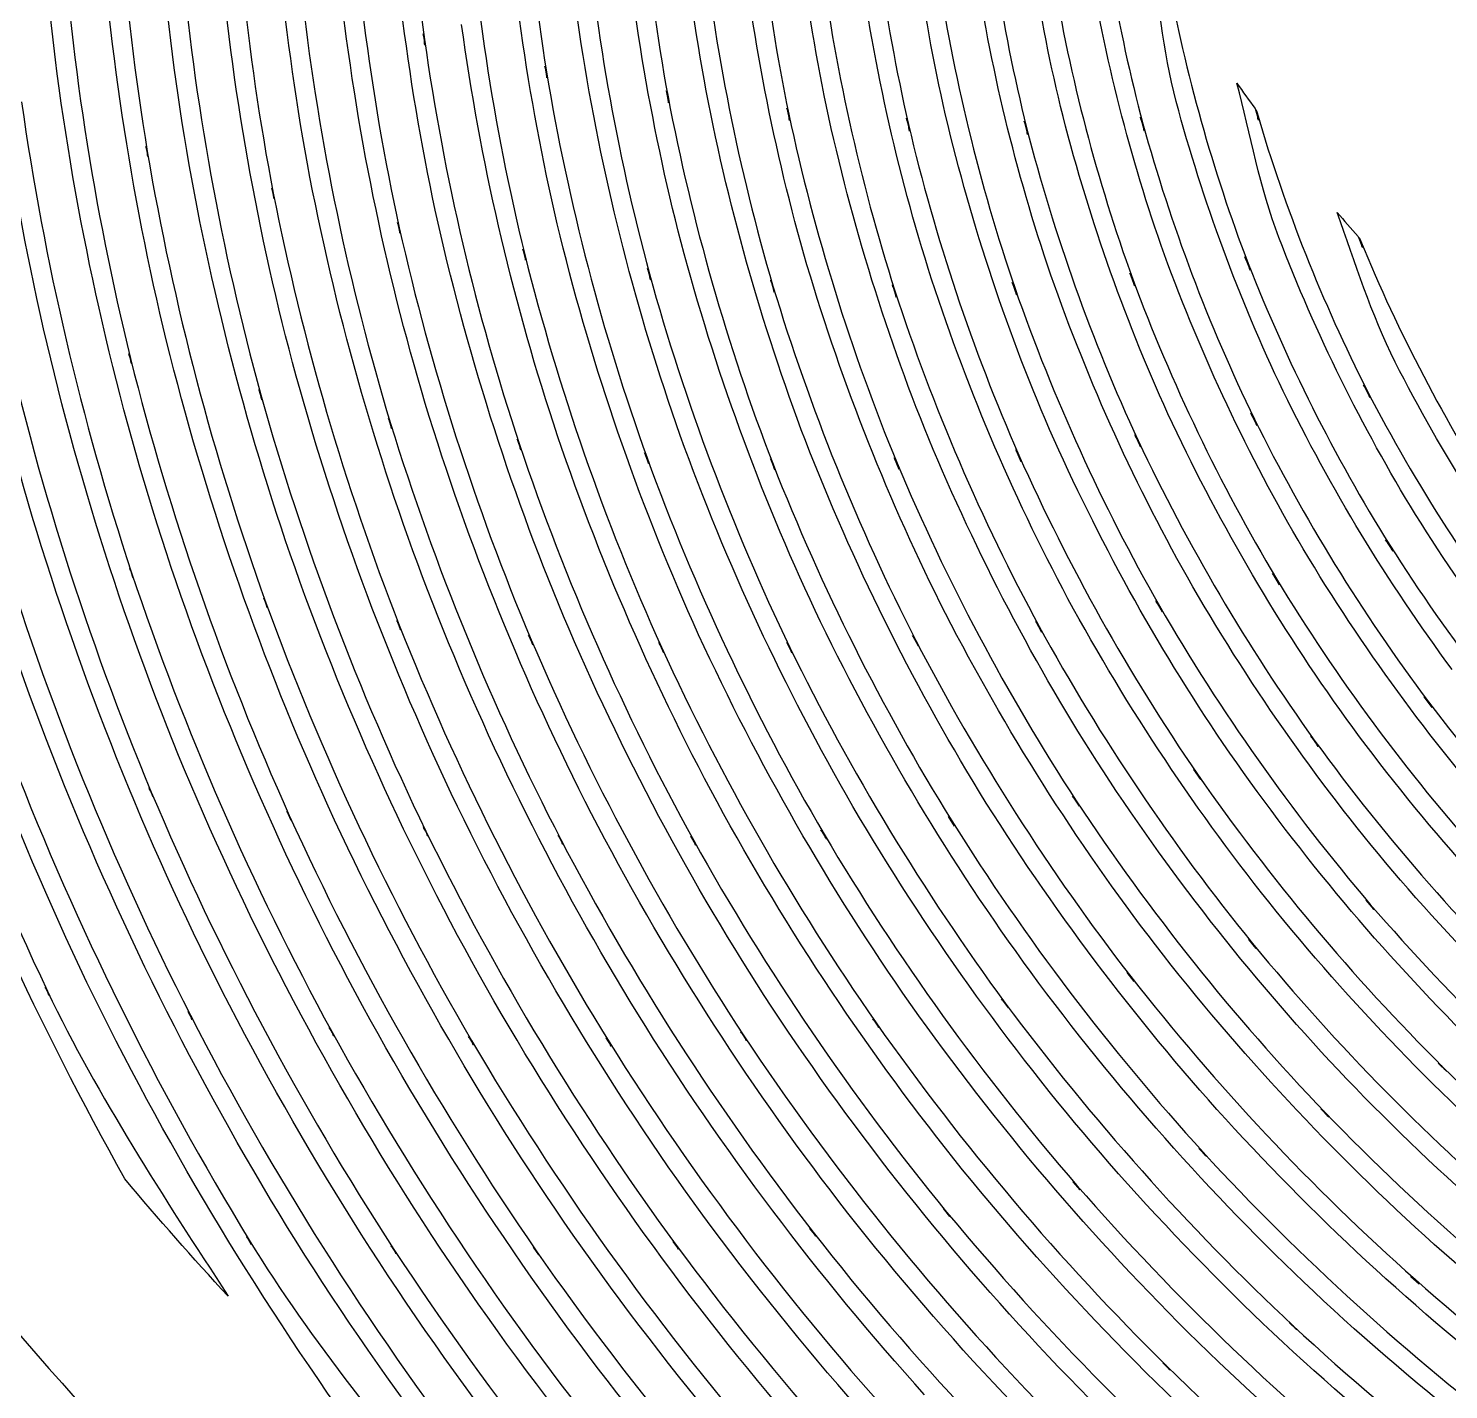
# Model space of a CAD drawing. Extents: x 1 to 151, y 102 to 252.
# Drawn here: x 19.51 to 51.78, y 127.27 to 158.19 of the extents above; entities that cross this region are included whole.
import ezdxf

# ---------------------------------------------------------------- set-up
doc = ezdxf.new("R2010")
doc.units = 0
doc.layers.add('Ebene_1', color=7, linetype='CONTINUOUS')

msp = doc.modelspace()

# ---------------------------------------------------------------- linework, layer by layer
at = {"layer": 'Ebene_1', "color": 7}
for p, q in [((28.477224, 158.069738), (28.513286, 157.812263)), ((28.507469, 157.941001), (28.507469, 157.941001)), ((31.244314, 157.338801), (31.287745, 157.073957)), ((31.278436, 157.207736), (31.278436, 157.207736)), ((34.002098, 156.776929), (34.053282, 156.503168)), ((34.040486, 156.642763), (34.040486, 156.642763)), ((36.742043, 156.382186), (36.801373, 156.099506)), ((36.785087, 156.243754), (36.785087, 156.243754)), ((44.773432, 156.179771), (44.857964, 155.868397)), ((47.377659, 156.373656), (47.453661, 156.109199)), ((39.455623, 156.152629), (39.523482, 155.860641)), ((39.503707, 156.009155), (39.503707, 156.009155)), ((42.135465, 156.08632), (42.211467, 155.784639)), ((42.187815, 155.939359), (42.187815, 155.939359)), ((44.830819, 156.02738), (44.830819, 156.02738)), ((22.179534, 155.514755), (22.218311, 155.282872)), ((22.209392, 155.400365), (22.209392, 155.400365)), ((25.038913, 154.564732), (25.085057, 154.327033)), ((25.073036, 154.448402), (25.073036, 154.448402)), ((27.896352, 153.787262), (27.950639, 153.542197)), ((27.934741, 153.666669), (27.934741, 153.666669)), ((49.719761, 153.463868), (49.820965, 153.214147)), ((30.743708, 153.180412), (30.805751, 152.928751)), ((30.785976, 153.058653), (30.785976, 153.058653)), ((47.147326, 153.004753), (47.264432, 152.703847)), ((33.571678, 152.743012), (33.64264, 152.483597)), ((44.53418, 152.635988), (44.641204, 152.344002)), ((47.221391, 152.857015), (47.221391, 152.857015)), ((33.619374, 152.616213), (33.619374, 152.616213)), ((36.372892, 152.472352), (36.452771, 152.205571)), ((36.425629, 152.341289), (36.425629, 152.341289)), ((39.139208, 152.366104), (39.227617, 152.091567)), ((41.862091, 152.421555), (41.959809, 152.138875)), ((44.601263, 152.495617), (44.601263, 152.495617)), ((39.196209, 152.233489), (39.196209, 152.233489)), ((41.924521, 152.284286), (41.924521, 152.284286)), ((21.792933, 150.799535), (21.847608, 150.579285)), ((21.830158, 150.692122), (21.830158, 150.692122)), ((49.84113, 150.094965), (49.988481, 149.808019)), ((24.747313, 149.980962), (24.809744, 149.755285)), ((24.788804, 149.871612), (24.788804, 149.871612)), ((49.928765, 149.958086), (49.928765, 149.958086)), ((47.279942, 149.455153), (47.4176, 149.175963)), ((27.690061, 149.335721), (27.761022, 149.103838)), ((27.736205, 149.222883), (27.736205, 149.222883)), ((47.363313, 149.319824), (47.363313, 149.319824)), ((30.61342, 148.860709), (30.692911, 148.62301)), ((44.64508, 148.962693), (44.772266, 148.691256)), ((44.722246, 148.831627), (44.722246, 148.831627)), ((30.664219, 148.745156), (30.664219, 148.745156)), ((33.508085, 148.555538), (33.596883, 148.311248)), ((33.564311, 148.435721), (33.564311, 148.435721)), ((39.181086, 148.439598), (39.288109, 148.18212)), ((41.943136, 148.62301), (42.059853, 148.358942)), ((42.013709, 148.496987), (42.013709, 148.496987)), ((36.367076, 148.415169), (36.464406, 148.165061)), ((36.427179, 148.29496), (36.427179, 148.29496)), ((39.246229, 148.316675), (39.246229, 148.316675)), ((50.34406, 146.578713), (50.509637, 146.315422)), ((50.439451, 146.454628), (50.439451, 146.454628)), ((21.809994, 145.930372), (21.879405, 145.721365)), ((21.8542, 145.828775), (21.8542, 145.828775)), ((47.774731, 145.813266), (47.929836, 145.556954)), ((47.866243, 145.68957), (47.866243, 145.68957)), ((24.8555, 145.251393), (24.933053, 145.038123)), ((24.904358, 145.147473), (24.904358, 145.147473)), ((45.122808, 145.19323), (45.266669, 144.942735)), ((45.206563, 145.074574), (45.206563, 145.074574)), ((27.87929, 144.746524), (27.965374, 144.5286)), ((27.932802, 144.640277), (27.932802, 144.640277)), ((42.395269, 144.722095), (42.528271, 144.477416)), ((42.472434, 144.607705), (42.472434, 144.607705)), ((30.874, 144.412271), (30.968225, 144.189307)), ((30.930613, 144.307187), (30.930613, 144.307187)), ((33.830318, 144.245533), (33.934239, 144.017914)), ((36.741657, 144.243981), (36.854883, 144.010548)), ((39.599097, 144.404128), (39.722017, 144.165265)), ((39.67122, 144.291677), (39.67122, 144.291677)), ((33.893525, 144.13502), (33.893525, 144.13502)), ((36.808739, 144.133081), (36.808739, 144.133081)), ((51.216531, 143.008951), (51.39723, 142.769699)), ((51.318515, 142.897662), (51.318515, 142.897662)), ((48.644099, 142.114376), (48.812779, 141.880943)), ((48.739103, 142.005802), (48.739103, 142.005802)), ((45.980543, 141.360561), (46.138363, 141.131781)), ((46.070117, 141.253538), (46.070117, 141.253538)), ((22.251271, 140.940223), (22.333865, 140.743241)), ((22.301292, 140.845609), (22.301292, 140.845609)), ((43.232842, 140.752547), (43.380193, 140.528031)), ((25.381697, 140.410925), (25.472434, 140.21045)), ((43.316987, 140.647074), (43.316987, 140.647074)), ((25.435984, 140.315147), (25.435984, 140.315147)), ((28.481489, 140.054183), (28.580369, 139.850218)), ((40.407586, 140.294209), (40.544467, 140.074732)), ((40.486691, 140.189899), (40.486691, 140.189899)), ((28.539654, 139.958403), (28.539654, 139.958403)), ((31.541343, 139.868054), (31.649527, 139.659824)), ((31.604546, 139.769563), (31.604546, 139.769563)), ((34.554275, 139.848279), (34.671768, 139.636948)), ((34.623684, 139.746685), (34.623684, 139.746685)), ((37.512533, 139.991751), (37.639719, 139.775767)), ((37.586209, 139.889383), (37.586209, 139.889383)), ((49.897357, 138.392997), (50.078443, 138.181666)), ((49.997401, 138.296056), (49.997401, 138.296056)), ((47.227981, 137.50075), (47.398211, 137.292909)), ((47.323372, 137.404196), (47.323372, 137.404196)), ((44.466321, 136.750038), (44.625692, 136.545685)), ((44.556282, 136.654258), (44.556282, 136.654258)), ((19.890558, 136.41113), (19.97703, 136.229657)), ((19.942131, 136.324271), (19.942131, 136.324271)), ((23.13266, 135.865159), (23.226887, 135.681357)), ((41.618576, 136.146675), (41.767477, 135.945037)), ((41.701944, 136.053224), (41.701944, 136.053224)), ((23.188111, 135.777134), (23.188111, 135.777134)), ((38.692115, 135.694542), (38.830934, 135.496005)), ((38.770054, 135.602254), (38.770054, 135.602254)), ((26.342191, 135.494455), (26.444948, 135.307163)), ((26.401906, 135.405657), (26.401906, 135.405657)), ((29.510617, 135.295143), (29.621906, 135.105138)), ((29.574986, 135.205182), (29.574986, 135.205182)), ((32.630574, 135.264509), (32.75078, 135.07218)), ((35.693529, 135.399064), (35.822655, 135.203632)), ((35.766428, 135.307939), (35.766428, 135.307939)), ((32.699983, 135.17261), (32.699983, 135.17261)), ((51.541478, 134.684413), (51.73226, 134.495572)), ((51.645788, 134.598718), (51.645788, 134.598718)), ((48.873269, 133.649082), (49.052804, 133.462567)), ((48.971762, 133.564161), (48.971762, 133.564161)), ((46.104239, 132.751017), (46.273305, 132.566441)), ((46.19769, 132.666098), (46.19769, 132.666098)), ((43.240985, 131.995652), (43.399968, 131.813013)), ((43.329393, 131.91112), (43.329393, 131.91112)), ((40.289706, 131.3888), (40.438607, 131.207714)), ((40.371524, 131.306206), (40.371524, 131.306206)), ((24.467735, 130.743559), (24.572432, 130.572167)), ((37.257772, 130.934339), (37.397367, 130.75558)), ((37.336487, 130.850582), (37.336487, 130.850582)), ((24.527451, 130.66368), (24.527451, 130.66368)), ((27.749001, 130.539207), (27.862229, 130.365876)), ((27.813758, 130.457389), (27.813758, 130.457389)), ((30.979857, 130.505859), (31.101616, 130.330202)), ((31.048493, 130.424041), (31.048493, 130.424041)), ((34.151776, 130.638863), (34.282065, 130.461654)), ((34.224288, 130.557044), (34.224288, 130.557044)), ((50.920668, 129.843557), (51.107957, 129.677206)), ((51.020323, 129.770269), (51.020323, 129.770269)), ((48.151639, 128.793102), (48.328848, 128.627526)), ((48.247029, 128.719427), (48.247029, 128.719427)), ((45.279852, 127.880691), (45.447365, 127.716279)), ((45.371753, 127.805465), (45.371753, 127.805465))]:
    msp.add_line(p, q, dxfattribs=at)
for points in [[(20.208138, 156.835482), (19.742969, 160.293774), (19.588376, 163.786482), (19.745147, 167.272563)], [(28.095276, 166.997249), (27.960588, 163.972063), (28.098186, 160.94116), (28.507469, 157.941001)], [(30.679342, 165.870404), (30.617854, 162.97051), (30.817796, 160.071482), (31.278436, 157.207736)], [(32.109806, 157.57844), (31.671026, 160.39273), (31.488296, 163.240468), (31.562669, 166.087941)], [(21.451312, 165.587724), (21.399768, 162.176047), (21.653259, 158.766824), (22.209392, 155.400365)], [(23.053169, 155.741211), (22.516736, 159.057983), (22.27934, 162.416134), (22.342008, 165.775403)], [(33.280855, 164.907195), (33.284065, 162.134923), (33.537826, 159.369108), (34.040486, 156.642763)], [(34.85906, 157.039446), (34.379191, 159.71925), (34.144312, 162.436666), (34.156039, 165.159243)], [(25.904792, 154.817167), (25.30614, 157.993203), (24.994231, 161.21615), (24.971829, 164.448083)], [(37.588535, 156.670682), (37.077129, 159.214887), (36.799125, 161.800245), (36.757169, 164.394959)], [(24.088501, 164.229391), (24.123729, 160.946053), (24.453074, 157.672635), (25.073036, 154.44841)], [(35.891288, 164.11538), (35.949991, 161.469703), (36.248982, 158.835236), (36.785087, 156.243754)], [(40.292419, 156.462841), (39.757356, 158.874688), (39.445192, 161.329711), (39.358295, 163.798576)], [(28.752925, 154.066452), (28.101375, 157.100644), (27.72448, 160.187173), (27.62608, 163.289053)], [(38.50251, 163.485651), (38.607782, 160.968229), (38.94284, 158.465682), (39.503719, 156.009155)], [(42.960242, 156.420187), (42.410814, 158.698996), (42.0736, 161.023177), (41.950503, 163.363892)], [(26.750895, 163.040108), (26.864112, 159.886435), (27.259978, 156.749369), (27.934741, 153.666669)], [(41.105945, 163.024985), (41.248954, 160.634826), (41.610596, 158.26323), (42.18781, 155.939359)], [(19.699778, 152.058207), (18.941476, 155.595196), (18.500499, 159.192823), (18.381765, 162.808212)], [(43.69311, 162.725243), (43.86545, 160.462231), (44.245842, 158.220232), (44.830812, 156.02738)], [(29.43035, 162.018349), (29.612439, 158.997277), (30.065771, 155.998528), (30.785976, 153.058653)], [(31.589813, 153.484807), (30.894419, 156.378546), (30.461477, 159.328552), (30.295841, 162.300253)], [(22.648342, 151.091134), (21.824523, 154.480773), (21.305257, 157.936712), (21.096895, 161.418862)], [(34.4077, 153.071836), (33.677113, 155.825043), (33.197469, 158.638193), (32.973747, 161.477805)], [(20.222097, 161.169144), (20.445132, 157.6357), (20.983187, 154.129516), (21.830158, 150.692122)], [(32.118335, 161.167204), (32.360423, 158.277479), (32.862177, 155.415518), (33.619374, 152.616213)], [(37.197669, 152.823667), (36.44055, 155.437849), (35.923065, 158.114907), (35.650099, 160.822868)], [(34.805933, 160.482799), (35.098991, 157.72547), (35.640559, 155.000551), (36.425629, 152.341289)], [(25.592641, 150.297774), (24.712407, 153.540713), (24.1248, 156.855823), (23.836066, 160.203616)], [(39.951573, 152.741072), (39.176871, 155.217846), (38.629703, 157.760081), (38.316758, 160.336224)], [(45.586573, 156.5338), (45.284166, 157.702801), (45.165513, 158.905544), (45.009192, 160.102015)], [(22.970187, 159.923642), (23.275359, 156.525528), (23.883908, 153.161563), (24.788804, 149.871612)], [(37.485002, 159.967073), (37.819922, 157.342513), (38.392274, 154.754192), (39.196209, 152.233489)], [(42.661276, 152.81979), (41.877603, 155.16153), (41.310426, 157.569796), (40.965968, 160.015154)], [(45.319793, 153.054), (44.535033, 155.263379), (43.955828, 157.539864), (43.58881, 159.855396)], [(40.147395, 159.615757), (40.515429, 157.122822), (41.109649, 154.669062), (41.924521, 152.284286)], [(42.784972, 159.428079), (43.177137, 157.066382), (43.784588, 154.746034), (44.601263, 152.495617)], [(45.389202, 159.402097), (45.797181, 157.168653), (46.409869, 154.977599), (47.221391, 152.857015)], [(28.524919, 149.676956), (27.597443, 152.773364), (26.949979, 155.94642), (26.589972, 159.158969)], [(25.734951, 158.846431), (26.113213, 155.585042), (26.782688, 152.364618), (27.736205, 149.222883)], [(31.43587, 149.227923), (30.470691, 152.177446), (29.773471, 155.20756), (29.351246, 158.281845)], [(19.596245, 147.109951), (18.531046, 150.702714), (17.788415, 154.382816), (17.376679, 158.107352)], [(28.507469, 157.941001), (28.501278, 157.984735), (28.483306, 158.025984), (28.477224, 158.069738)], [(28.513286, 157.812263), (28.507358, 157.854896), (28.513288, 157.898352), (28.507469, 157.941001)], [(28.507469, 157.941001), (28.949699, 154.81723), (29.671183, 151.739613), (30.664219, 148.745156)], [(34.317739, 148.948344), (33.323957, 151.752959), (32.585033, 154.641243), (32.109806, 157.57844)], [(31.278436, 157.207736), (31.271009, 157.252358), (31.251622, 157.294159), (31.244314, 157.338801)], [(31.278436, 157.207736), (31.775685, 154.221144), (32.540251, 151.285289), (33.564311, 148.435721)], [(31.287745, 157.073957), (31.280506, 157.118167), (31.285556, 157.163511), (31.278436, 157.207736)], [(22.642526, 146.284401), (21.518786, 149.721881), (20.704223, 153.252998), (20.208138, 156.835482)], [(37.163934, 148.829301), (36.149302, 151.491053), (35.378466, 154.238764), (34.85906, 157.039446)], [(47.919366, 153.442153), (47.493984, 154.579829), (47.268408, 155.775755), (46.96663, 156.951038)], [(46.96663, 156.951038), (47.101412, 156.756899), (47.239143, 156.564954), (47.377659, 156.373656)], [(19.352728, 156.525645), (19.866996, 152.892839), (20.703862, 149.313181), (21.8542, 145.828763)], [(34.040486, 156.642763), (34.031763, 156.688553), (34.010689, 156.731113), (34.002098, 156.776929)], [(34.040486, 156.642763), (34.583171, 153.793942), (35.381528, 151.000023), (36.427179, 148.29496)], [(34.053282, 156.503168), (34.04465, 156.549195), (34.048978, 156.596714), (34.040486, 156.642763)], [(39.964759, 148.874668), (38.938245, 151.396102), (38.143092, 154.005283), (37.588535, 156.670682)], [(48.01786, 149.952656), (47.006807, 152.067157), (46.19374, 154.269979), (45.586573, 156.5338)], [(36.785087, 156.243754), (36.774966, 156.291109), (36.752014, 156.334794), (36.742043, 156.382186)], [(36.785087, 156.243754), (37.364515, 153.532374), (38.187729, 150.879368), (39.246229, 148.316675)], [(36.801373, 156.099506), (36.79139, 156.146961), (36.79491, 156.196268), (36.785087, 156.243754)], [(42.711684, 149.081349), (41.682523, 151.463493), (40.872958, 153.933951), (40.292419, 156.462841)], [(45.398895, 149.440807), (44.374389, 151.688121), (43.558361, 154.023987), (42.960242, 156.420187)], [(44.830819, 156.02738), (44.816351, 156.079817), (44.787681, 156.127272), (44.773432, 156.179771)], [(47.423029, 156.274775), (47.415026, 156.302057), (47.403332, 156.32797), (47.391618, 156.353878)], [(47.391618, 156.353878), (47.399283, 156.343312), (47.406822, 156.332641), (47.414497, 156.322082)], [(47.414497, 156.322082), (47.417437, 156.306334), (47.418653, 156.290226), (47.423029, 156.274775)], [(47.453661, 156.109199), (47.438075, 156.163257), (47.43835, 156.220646), (47.423029, 156.274775)], [(47.423029, 156.274775), (48.061978, 154.096359), (48.900278, 151.982004), (49.928765, 149.958086)], [(39.503707, 156.009155), (39.492104, 156.058351), (39.467055, 156.103388), (39.455623, 156.152629)], [(39.523482, 155.860641), (39.512165, 155.909396), (39.514845, 155.960364), (39.503707, 156.009155)], [(39.503719, 156.009155), (40.111038, 153.434079), (40.950703, 150.919744), (42.013721, 148.496987)], [(42.187815, 155.939359), (42.174858, 155.989835), (42.148233, 156.035791), (42.135465, 156.08632)], [(42.18781, 155.939359), (42.814502, 153.497806), (43.662414, 151.118656), (44.72224, 148.831627)], [(42.211467, 155.784639), (42.198658, 155.835339), (42.20042, 155.888613), (42.187815, 155.939359)], [(44.830812, 156.02738), (45.467894, 153.718711), (46.315097, 151.47343), (47.363305, 149.319824)], [(44.857964, 155.868397), (44.843847, 155.920398), (44.844707, 155.975323), (44.830819, 156.02738)], [(25.675623, 145.63024), (24.501888, 148.915821), (23.624495, 152.299546), (23.053169, 155.741211)], [(22.209392, 155.400365), (22.2028, 155.439295), (22.18605, 155.475809), (22.179534, 155.514755)], [(22.209392, 155.400365), (22.800565, 151.909415), (23.70247, 148.477988), (24.904358, 145.147473)], [(22.218311, 155.282872), (22.211816, 155.32169), (22.215806, 155.361534), (22.209392, 155.400365)], [(25.073036, 154.448402), (25.065217, 154.488137), (25.046647, 154.524979), (25.038913, 154.564732)], [(28.687005, 145.150189), (27.472753, 148.283012), (26.541825, 151.518108), (25.904792, 154.817167)], [(25.073036, 154.44841), (25.731948, 151.099916), (26.688616, 147.817856), (27.932802, 144.640284)], [(25.085057, 154.327033), (25.077275, 154.367019), (25.080728, 154.4084), (25.073036, 154.448402)], [(31.667753, 144.839201), (30.421946, 147.82158), (29.446747, 150.909684), (28.752925, 154.066452)], [(50.56121, 150.613407), (50.01766, 151.703873), (49.648984, 152.866184), (49.243583, 154.014105)], [(49.243583, 154.014105), (49.401854, 153.830257), (49.557829, 153.644419), (49.719761, 153.463868)], [(27.934741, 153.666669), (27.925508, 153.707921), (27.90549, 153.745988), (27.896352, 153.787262)], [(27.934741, 153.666669), (28.651674, 150.463429), (29.654408, 147.331291), (30.930613, 144.307187)], [(27.950639, 153.542197), (27.941579, 153.58312), (27.943703, 153.625725), (27.934741, 153.666669)], [(34.610888, 144.695727), (33.3422, 147.528741), (32.331272, 150.470325), (31.589813, 153.484807)], [(51.025752, 147.150279), (49.798952, 149.147727), (48.759843, 151.253702), (47.919366, 153.442153)], [(49.773271, 153.375457), (49.763598, 153.398984), (49.750808, 153.420962), (49.737984, 153.442927)], [(49.737984, 153.442927), (49.745946, 153.434063), (49.753279, 153.42464), (49.761251, 153.415784)], [(49.761251, 153.415784), (49.765739, 153.402497), (49.768048, 153.38851), (49.773271, 153.375457)], [(49.820965, 153.214147), (49.799833, 153.266229), (49.794146, 153.323278), (49.773271, 153.375457)], [(49.773271, 153.375457), (50.636619, 151.275221), (51.691899, 149.259851), (52.926575, 147.354243)], [(19.916151, 142.032947), (18.533758, 145.65346), (17.476683, 149.389707), (16.756643, 153.197471)], [(30.785976, 153.058653), (30.775521, 153.100416), (30.754063, 153.138621), (30.743708, 153.180412)], [(30.785976, 153.058653), (31.552545, 149.996774), (32.592151, 147.01048), (33.893525, 144.13502)], [(30.805751, 152.928751), (30.795198, 152.971356), (30.79642, 153.016024), (30.785976, 153.058653)], [(37.506717, 144.716666), (36.224207, 147.402897), (35.187598, 150.199178), (34.4077, 153.071836)], [(48.473096, 146.369709), (47.21991, 148.497033), (46.165052, 150.734288), (45.319793, 153.054)], [(47.221391, 152.857015), (47.201216, 152.90841), (47.167285, 152.953268), (47.147326, 153.004753)], [(33.619374, 152.616213), (33.607322, 152.659826), (33.583613, 152.699362), (33.571678, 152.743012)], [(40.347482, 144.900468), (39.06077, 147.441277), (38.006771, 150.092939), (37.197669, 152.823667)], [(43.128145, 145.238598), (41.844212, 147.63799), (40.781487, 150.14918), (39.951573, 152.741072)], [(45.839785, 145.728734), (44.56681, 147.990863), (43.503428, 150.364294), (42.661276, 152.81979)], [(44.601263, 152.495617), (44.583155, 152.544332), (44.552105, 152.587205), (44.53418, 152.635988)], [(47.221391, 152.857015), (48.096105, 150.628598), (49.172555, 148.485749), (50.439451, 146.454628)], [(47.264432, 152.703847), (47.245219, 152.75341), (47.240388, 152.807376), (47.221391, 152.857015)], [(33.619374, 152.616213), (34.425648, 149.69847), (35.492978, 146.859354), (36.808739, 144.133081)], [(33.64264, 152.483597), (33.630776, 152.526979), (33.631117, 152.5728), (33.619374, 152.616213)], [(36.425629, 152.341289), (36.411998, 152.38646), (36.386391, 152.427132), (36.372892, 152.472352)], [(36.425629, 152.341289), (37.263005, 149.565822), (38.349134, 146.871847), (39.67122, 144.291677)], [(36.452771, 152.205571), (36.439547, 152.249872), (36.438717, 152.29695), (36.425629, 152.341289)], [(39.196209, 152.233489), (39.181262, 152.279333), (39.15401, 152.320213), (39.139208, 152.366104)], [(41.924521, 152.284286), (41.907897, 152.331835), (41.878553, 152.373944), (41.862091, 152.421555)], [(44.601263, 152.495617), (45.479891, 150.132065), (46.572332, 147.853793), (47.866243, 145.68957)], [(44.641204, 152.344002), (44.623136, 152.39317), (44.619129, 152.446383), (44.601263, 152.495617)], [(23.055883, 141.354345), (21.621297, 144.815702), (20.498498, 148.397514), (19.699778, 152.058207)], [(39.196209, 152.233489), (40.055608, 149.597604), (41.152059, 147.045439), (42.472434, 144.607705)], [(39.227617, 152.091567), (39.212708, 152.13778), (39.210962, 152.187231), (39.196209, 152.233489)], [(41.924521, 152.284286), (42.797847, 149.786525), (43.895865, 147.37337), (45.206563, 145.074574)], [(41.959809, 152.138875), (41.943472, 152.186121), (41.940685, 152.236984), (41.924521, 152.284286)], [(18.868798, 151.686352), (19.689038, 147.978082), (20.837415, 144.350011), (22.301292, 140.845609)], [(26.173125, 140.848325), (24.695621, 144.150929), (23.516384, 147.578698), (22.648342, 151.091134)], [(21.830158, 150.692122), (21.820936, 150.728952), (21.802087, 150.762687), (21.792933, 150.799535)], [(21.830158, 150.692122), (22.721356, 147.133064), (23.927849, 143.660062), (25.435984, 140.315147)], [(21.847608, 150.579285), (21.838412, 150.616296), (21.839282, 150.655096), (21.830158, 150.692122)], [(54.309344, 144.678665), (52.879919, 146.537622), (51.625959, 148.524259), (50.56121, 150.613407)], [(29.257795, 140.516793), (27.747001, 143.661388), (26.520603, 146.934521), (25.592641, 150.297774)], [(49.928765, 149.958086), (49.903759, 150.006276), (49.865938, 150.046667), (49.84113, 150.094965)], [(24.788804, 149.871612), (24.778292, 149.909236), (24.757752, 149.943317), (24.747313, 149.980962)], [(24.788804, 149.871612), (25.741492, 146.461999), (26.996651, 143.144514), (28.539654, 139.958403)], [(24.809744, 149.755285), (24.799194, 149.793332), (24.799275, 149.83355), (24.788804, 149.871612)], [(51.853629, 143.634027), (50.384591, 145.61871), (49.100944, 147.733599), (48.01786, 149.952656)], [(49.928765, 149.958086), (51.031612, 147.832722), (52.326958, 145.813093), (53.799435, 143.92485)], [(49.988481, 149.808019), (49.963823, 149.856018), (49.953209, 149.909982), (49.928765, 149.958086)], [(32.301361, 140.355088), (30.766615, 143.343548), (29.50327, 146.463096), (28.524919, 149.676956)], [(49.300973, 142.722005), (47.798618, 144.838412), (46.493031, 147.087213), (45.398895, 149.440807)], [(47.363313, 149.319824), (47.339706, 149.367384), (47.303368, 149.407497), (47.279942, 149.455153)], [(27.736205, 149.222883), (27.724209, 149.261796), (27.701975, 149.296788), (27.690061, 149.335721)], [(27.736205, 149.222883), (28.741285, 145.962633), (30.035621, 142.798975), (31.604546, 139.769563)], [(27.761022, 149.103838), (27.749139, 149.142681), (27.748002, 149.184014), (27.736205, 149.222883)], [(35.300334, 140.355475), (33.749126, 143.19157), (32.455809, 146.160763), (31.43587, 149.227923)], [(46.655642, 141.950352), (45.127662, 144.203111), (43.808068, 146.589738), (42.711684, 149.081349)], [(47.363305, 149.319824), (48.483499, 147.063003), (49.806996, 144.913452), (51.318507, 142.897662)], [(47.4176, 149.175963), (47.394935, 149.222064), (47.385792, 149.273637), (47.363313, 149.319824)], [(30.664219, 148.745156), (30.650756, 148.785112), (30.626791, 148.82072), (30.61342, 148.860709)], [(38.240756, 140.521825), (36.682554, 143.207303), (35.370028, 146.027376), (34.317739, 148.948344)], [(41.118746, 140.844835), (39.562751, 143.382007), (38.239509, 146.05417), (37.163934, 148.829301)], [(43.924614, 141.325276), (42.379589, 143.717337), (41.054542, 146.24388), (39.964759, 148.874668)], [(44.722246, 148.831627), (44.700556, 148.87757), (44.666612, 148.916671), (44.64508, 148.962693)], [(44.72224, 148.831627), (45.851733, 146.439253), (47.195558, 144.154585), (48.739098, 142.005802)], [(44.772266, 148.691256), (44.75118, 148.736349), (44.743174, 148.786464), (44.722246, 148.831627)], [(30.664219, 148.745156), (31.712575, 145.63317), (33.037505, 142.621709), (34.623684, 139.746685)], [(30.692911, 148.62301), (30.679627, 148.66276), (30.67741, 148.705378), (30.664219, 148.745156)], [(33.564311, 148.435721), (33.549148, 148.47725), (33.523144, 148.513973), (33.508085, 148.555538)], [(33.564311, 148.435721), (34.646336, 145.471969), (35.992149, 142.611917), (37.586209, 139.889383)], [(33.596883, 148.311248), (33.582244, 148.351657), (33.578846, 148.395274), (33.564311, 148.435721)], [(39.246229, 148.316675), (39.228233, 148.35952), (39.19896, 148.396697), (39.181086, 148.439598)], [(42.013709, 148.496987), (41.994035, 148.541044), (41.96267, 148.578887), (41.943136, 148.62301)], [(42.059853, 148.358942), (42.040166, 148.403404), (42.033242, 148.452465), (42.013709, 148.496987)], [(42.013721, 148.496987), (43.144448, 145.964669), (44.501519, 143.540479), (46.07013, 141.253538)], [(7.094705, 148.347697), (10.827026, 139.425817), (16.249714, 131.310022), (23.064026, 124.447421)], [(20.678109, 136.858999), (18.969167, 140.481093), (17.586123, 144.248341), (16.544147, 148.115427)], [(36.427179, 148.29496), (36.410763, 148.336746), (36.383382, 148.373337), (36.367076, 148.415169)], [(36.427179, 148.29496), (37.534414, 145.476684), (38.892452, 142.76441), (40.486691, 140.189899)], [(36.464406, 148.165061), (36.448011, 148.207117), (36.443455, 148.252861), (36.427179, 148.29496)], [(39.246229, 148.316675), (40.369513, 145.642507), (41.731548, 143.075795), (43.316987, 140.647074)], [(39.288109, 148.18212), (39.270004, 148.225579), (39.2642, 148.273166), (39.246229, 148.316675)], [(15.726351, 147.715252), (16.791524, 143.80092), (18.202386, 139.989032), (19.942131, 136.324271)], [(55.499783, 141.268273), (53.83179, 143.088458), (52.334686, 145.057191), (51.025752, 147.150279)], [(23.905864, 136.33668), (22.152572, 139.792905), (20.710451, 143.398245), (19.596245, 147.109951)], [(18.791633, 146.686124), (19.930898, 142.926441), (21.401839, 139.27583), (23.188111, 135.777134)], [(50.439451, 146.454628), (50.411441, 146.498773), (50.371905, 146.534458), (50.34406, 146.578713)], [(27.099108, 135.990405), (25.310536, 139.282573), (23.819518, 142.727531), (22.642526, 146.284401)], [(53.05609, 140.094897), (51.340601, 142.042943), (49.806937, 144.143145), (48.473096, 146.369709)], [(50.439451, 146.454628), (51.789509, 144.326815), (53.330596, 142.326725), (55.044934, 140.479561)], [(50.509637, 146.315422), (50.481894, 146.359504), (50.467016, 146.410439), (50.439451, 146.454628)], [(21.8542, 145.828775), (21.842474, 145.863875), (21.82166, 145.895252), (21.809994, 145.930372)], [(21.879405, 145.721365), (21.867788, 145.75634), (21.865753, 145.793783), (21.8542, 145.828775)], [(21.8542, 145.828763), (23.057736, 142.22634), (24.579632, 138.738264), (26.401906, 135.405644)], [(30.251636, 135.813585), (28.437325, 138.943219), (26.905969, 142.22831), (25.675623, 145.63024)], [(50.50731, 139.04987), (48.752278, 141.130142), (47.190586, 143.365727), (45.839785, 145.728734)], [(47.866243, 145.68957), (47.839559, 145.733497), (47.801263, 145.76924), (47.774731, 145.813266)], [(47.866243, 145.68957), (49.239534, 143.428889), (50.814773, 141.297762), (52.574096, 139.32247)], [(47.929836, 145.556954), (47.904476, 145.599033), (47.891453, 145.647402), (47.866243, 145.68957)], [(24.904358, 145.147473), (24.891203, 145.183501), (24.868588, 145.21534), (24.8555, 145.251393)], [(47.8581, 138.141338), (46.070448, 140.359441), (44.487578, 142.734758), (43.128145, 145.238598)], [(24.904358, 145.147473), (26.162738, 141.701119), (27.725523, 138.373873), (29.574986, 135.205182)], [(24.933053, 145.038123), (24.920168, 145.073617), (24.917175, 145.111956), (24.904358, 145.147473)], [(33.35298, 135.807382), (31.522295, 138.776377), (29.961131, 141.903035), (28.687005, 145.150189)], [(45.115828, 137.372788), (43.303104, 139.7334), (41.707323, 142.252953), (40.347482, 144.900468)], [(45.206563, 145.074574), (45.182259, 145.116561), (45.146979, 145.151161), (45.122808, 145.19323)], [(45.206563, 145.074574), (46.595592, 142.674912), (48.198478, 140.406173), (49.997401, 138.296056)], [(45.266669, 144.942735), (45.242551, 144.984704), (45.230539, 145.032526), (45.206563, 145.074574)], [(27.932802, 144.640277), (27.918166, 144.677219), (27.893853, 144.709551), (27.87929, 144.746524)], [(27.932802, 144.640284), (29.236908, 141.348643), (30.832005, 138.180233), (32.699983, 135.172618)], [(27.965374, 144.5286), (27.951133, 144.564756), (27.946969, 144.604096), (27.932802, 144.640277)], [(36.400037, 135.960936), (34.560674, 138.773218), (32.977007, 141.744362), (31.667753, 144.839201)], [(39.378845, 136.279291), (37.54076, 138.936371), (35.945318, 141.753449), (34.610888, 144.695727)], [(42.287859, 136.749262), (40.458375, 139.256449), (38.858343, 141.922838), (37.506717, 144.716666)], [(42.472434, 144.607705), (42.450241, 144.648104), (42.417346, 144.68163), (42.395269, 144.722095)], [(42.472434, 144.607705), (43.869207, 142.065032), (45.492494, 139.654415), (47.323372, 137.404196)], [(42.528271, 144.477416), (42.505591, 144.518984), (42.494984, 144.566072), (42.472434, 144.607705)], [(30.930613, 144.307187), (30.914951, 144.343851), (30.889583, 144.375573), (30.874, 144.412271)], [(30.930613, 144.307187), (32.270935, 141.169128), (33.889116, 138.157201), (35.766428, 135.307939)], [(30.968225, 144.189307), (30.952071, 144.227349), (30.94668, 144.269109), (30.930613, 144.307187)], [(33.893525, 144.13502), (33.875811, 144.173675), (33.847943, 144.206832), (33.830318, 144.245533)], [(36.808739, 144.133081), (36.789725, 144.17197), (36.760577, 144.205043), (36.741657, 144.243981)], [(39.67122, 144.291677), (39.650653, 144.331277), (39.61956, 144.36447), (39.599097, 144.404128)], [(39.67122, 144.291677), (41.067089, 141.604255), (42.701461, 139.048109), (44.556282, 136.654258)], [(39.722017, 144.165265), (39.701149, 144.20571), (39.691973, 144.251177), (39.67122, 144.291677)], [(33.893525, 144.13502), (35.260966, 141.150819), (36.892551, 138.294961), (38.770054, 135.602254)], [(33.934239, 144.017914), (33.917075, 144.055605), (33.910599, 144.097292), (33.893525, 144.13502)], [(36.808739, 144.133081), (38.194564, 141.298796), (39.832115, 138.594581), (41.701944, 136.053224)], [(36.854883, 144.010548), (36.835772, 144.049888), (36.827749, 144.093692), (36.808739, 144.133081)], [(51.318515, 142.897662), (51.287982, 142.937791), (51.246926, 142.968713), (51.216531, 143.008951)], [(21.700645, 132.056532), (19.760277, 135.527021), (18.083595, 139.139745), (16.760908, 142.889906)], [(54.640884, 136.5674), (52.678055, 138.452881), (50.891401, 140.513204), (49.300973, 142.722005)], [(51.318507, 142.897662), (52.920552, 140.79204), (54.710388, 138.836473), (56.666948, 137.055597)], [(51.39723, 142.769699), (51.366975, 142.809744), (51.348622, 142.85751), (51.318515, 142.897662)], [(25.204101, 131.271307), (23.126075, 134.694799), (21.356539, 138.296201), (19.916151, 142.032947)], [(48.739103, 142.005802), (48.710732, 142.04476), (48.672349, 142.075329), (48.644099, 142.114376)], [(48.739098, 142.005802), (50.371108, 139.764709), (52.20219, 137.676081), (54.211235, 135.765891)], [(48.812779, 141.880943), (48.784389, 141.920183), (48.767358, 141.96647), (48.739103, 142.005802)], [(52.100637, 135.387431), (50.091208, 137.406355), (48.269142, 139.602778), (46.655642, 141.950352)], [(19.144886, 141.550179), (20.613199, 137.769117), (22.414435, 134.126275), (24.527451, 130.66368)], [(28.468693, 131.089045), (26.363436, 134.343596), (24.552034, 137.778584), (23.055883, 141.354345)], [(46.070117, 141.253538), (46.043517, 141.291824), (46.007031, 141.322196), (45.980543, 141.360561)], [(49.455304, 134.335425), (47.405188, 136.494363), (45.554234, 138.83367), (43.924614, 141.325276)], [(46.138363, 141.131781), (46.11187, 141.170154), (46.096491, 141.215089), (46.070117, 141.253538)], [(46.07013, 141.253538), (47.724754, 138.871895), (49.590291, 136.644509), (51.645801, 134.598718)], [(22.301292, 140.845609), (22.287406, 140.878547), (22.265105, 140.907262), (22.251271, 140.940223)], [(22.301292, 140.845609), (23.827229, 137.226241), (25.671816, 133.74979), (27.813758, 130.457389)], [(22.333865, 140.743241), (22.319979, 140.776324), (22.315122, 140.812503), (22.301292, 140.845609)], [(31.680938, 131.077812), (29.558295, 134.164551), (27.715345, 137.434156), (26.173125, 140.848325)], [(46.706826, 133.4203), (44.625251, 135.722621), (42.755366, 138.207377), (41.118746, 140.844835)], [(43.316987, 140.647074), (43.292146, 140.684678), (43.257583, 140.714875), (43.232842, 140.752547)], [(25.435984, 140.315147), (25.420751, 140.348615), (25.396872, 140.377432), (25.381697, 140.410925)], [(34.834628, 131.231763), (32.702949, 134.154713), (30.837045, 137.261895), (29.257795, 140.516793)], [(43.863734, 132.64826), (41.7574, 135.099238), (39.875798, 137.734227), (38.240756, 140.521825)], [(43.316987, 140.647074), (44.985633, 138.121148), (46.877801, 135.750534), (48.971762, 133.564161)], [(43.380193, 140.528031), (43.355474, 140.565663), (43.341596, 140.609373), (43.316987, 140.647074)], [(25.435984, 140.315147), (27.009497, 136.85808), (28.887889, 133.547936), (31.048493, 130.424041)], [(25.472434, 140.21045), (25.457153, 140.24418), (25.451203, 140.281392), (25.435984, 140.315147)], [(28.539654, 139.958403), (28.523215, 139.992028), (28.497868, 140.020527), (28.481489, 140.054183)], [(37.920462, 131.548946), (35.788823, 134.31097), (33.908199, 137.25796), (32.301361, 140.355088)], [(40.93262, 132.022797), (38.809896, 134.626762), (36.925367, 137.415567), (35.300334, 140.355475)], [(40.486691, 140.189899), (40.463481, 140.226958), (40.430706, 140.257088), (40.407586, 140.294209)], [(40.486691, 140.189899), (42.161385, 137.515941), (44.072283, 134.997891), (46.19769, 132.666098)], [(40.544467, 140.074732), (40.521711, 140.111272), (40.50935, 140.153305), (40.486691, 140.189899)], [(28.539654, 139.958403), (30.151439, 136.661762), (32.053375, 133.515482), (34.224288, 130.557044)], [(28.580369, 139.850218), (28.563473, 139.884933), (28.556482, 139.923662), (28.539654, 139.958403)], [(31.604546, 139.769563), (31.58643, 139.804199), (31.55939, 139.83338), (31.541343, 139.868054)], [(31.604546, 139.769563), (33.245797, 136.631736), (35.16389, 133.647046), (37.336487, 130.850582)], [(31.649527, 139.659824), (31.631243, 139.694964), (31.622764, 139.734388), (31.604546, 139.769563)], [(34.623684, 139.746685), (34.603677, 139.782581), (34.574208, 139.812337), (34.554275, 139.848279)], [(34.623684, 139.746685), (36.284288, 136.767386), (38.207675, 133.942611), (40.371524, 131.306206)], [(34.671768, 139.636948), (34.652359, 139.671943), (34.643014, 139.711647), (34.623684, 139.746685)], [(37.586209, 139.889383), (37.564756, 139.925635), (37.533905, 139.955447), (37.512533, 139.991751)], [(37.586209, 139.889383), (39.258277, 137.063666), (41.180163, 134.393591), (43.329393, 131.91112)], [(37.639719, 139.775767), (37.618437, 139.811917), (37.607402, 139.853184), (37.586209, 139.889383)], [(56.609566, 133.091089), (54.399527, 134.88922), (52.357605, 136.883606), (50.50731, 139.04987)], [(54.087931, 131.768422), (51.823687, 133.700732), (49.739167, 135.833969), (47.8581, 138.141338)], [(49.997401, 138.296056), (49.967003, 138.331285), (49.927653, 138.357676), (49.897357, 138.392997)], [(49.997401, 138.296056), (51.89203, 136.100134), (53.980966, 134.079513), (56.239251, 132.25972)], [(50.078443, 138.181666), (50.047948, 138.217213), (50.027775, 138.260417), (49.997401, 138.296056)], [(47.323372, 137.404196), (47.294563, 137.439206), (47.256699, 137.465659), (47.227981, 137.50075)], [(51.449967, 130.571779), (49.138767, 132.644294), (47.019318, 134.920443), (45.115828, 137.372788)], [(47.323372, 137.404196), (49.247147, 135.066343), (51.376691, 132.90688), (53.687758, 130.951401)], [(47.398211, 137.292909), (47.369839, 137.327581), (47.351647, 137.369448), (47.323372, 137.404196)], [(26.735384, 126.580515), (24.437355, 129.835079), (22.38909, 133.260369), (20.678109, 136.858999)], [(48.703039, 129.506201), (46.352028, 131.723818), (44.205542, 134.147914), (42.287859, 136.749262)], [(44.556282, 136.654258), (44.529224, 136.688818), (44.493293, 136.715408), (44.466321, 136.750038)], [(44.556282, 136.654258), (46.500731, 134.170678), (48.663801, 131.866789), (51.020323, 129.770269)], [(44.625692, 136.545685), (44.599239, 136.579646), (44.582648, 136.620233), (44.556282, 136.654258)], [(19.942131, 136.324271), (19.927573, 136.35471), (19.905074, 136.380671), (19.890558, 136.41113)], [(19.942131, 136.324271), (21.102921, 133.897406), (22.580939, 131.648275), (24.04701, 129.394525)], [(19.97703, 136.229657), (19.96254, 136.260065), (19.956576, 136.293843), (19.942131, 136.324271)], [(30.288861, 126.18771), (27.864562, 129.374998), (25.72876, 132.771289), (23.905864, 136.33668)], [(45.854131, 128.577117), (43.469866, 130.945965), (41.30324, 133.523538), (39.378845, 136.279291)], [(23.188111, 135.777134), (23.172217, 135.808034), (23.148508, 135.834234), (23.13266, 135.865159)], [(33.554618, 126.347469), (31.120728, 129.363976), (28.960804, 132.590936), (27.099108, 135.990405)], [(42.908668, 127.79073), (40.499833, 130.314717), (38.321915, 133.049028), (36.400037, 135.960936)], [(41.701944, 136.053224), (41.676994, 136.086799), (41.64345, 136.113042), (41.618576, 136.146675)], [(41.701944, 136.053224), (43.660297, 133.417932), (45.850384, 130.963531), (48.247029, 128.719427)], [(41.767477, 135.945037), (41.742356, 135.979009), (41.726984, 136.019194), (41.701944, 136.053224)], [(23.188111, 135.777134), (25.043965, 132.16945), (27.216502, 128.73386), (29.680458, 125.510672)], [(23.226887, 135.681357), (23.211146, 135.71207), (23.203804, 135.746398), (23.188111, 135.777134)], [(36.751352, 126.671252), (34.317556, 129.519576), (32.142415, 132.57897), (30.251636, 135.813585)], [(39.871695, 127.15402), (37.445471, 129.838799), (35.264173, 132.734703), (33.35298, 135.807382)], [(38.770054, 135.602254), (38.746837, 135.635251), (38.715261, 135.661492), (38.692115, 135.694542)], [(38.770054, 135.602254), (40.733589, 132.811515), (42.942693, 130.202298), (45.371753, 127.805465)], [(38.830934, 135.496005), (38.807465, 135.529505), (38.793447, 135.568703), (38.770054, 135.602254)], [(26.401906, 135.405657), (26.384655, 135.43696), (26.359391, 135.463123), (26.342191, 135.494455)], [(26.444948, 135.307163), (26.427671, 135.338635), (26.41913, 135.374157), (26.401906, 135.405657)], [(26.401906, 135.405644), (28.297623, 131.965852), (30.495171, 128.701769), (32.969093, 125.651418)], [(29.574986, 135.205182), (29.556249, 135.237026), (29.5293, 135.263267), (29.510617, 135.295143)], [(29.574986, 135.205182), (31.501265, 131.931458), (33.714969, 128.835914), (36.190256, 125.955051)], [(29.621906, 135.105138), (29.603243, 135.136982), (29.59359, 135.173308), (29.574986, 135.205182)], [(32.699983, 135.17261), (32.679566, 135.20521), (32.650933, 135.231868), (32.630574, 135.264509)], [(35.766428, 135.307939), (35.744851, 135.340399), (35.715043, 135.366561), (35.693529, 135.399064)], [(35.766428, 135.307939), (37.726631, 132.35913), (39.945994, 129.591167), (42.398759, 127.037303)], [(35.822655, 135.203632), (35.80081, 135.236636), (35.788202, 135.274892), (35.766428, 135.307939)], [(32.699983, 135.172618), (34.647466, 132.063104), (36.868, 129.133662), (39.335804, 126.418825)], [(32.75078, 135.07218), (32.730885, 135.104077), (32.719818, 135.140675), (32.699983, 135.17261)], [(51.645788, 134.598718), (51.613652, 134.630351), (51.573533, 134.652692), (51.541478, 134.684413)], [(51.73226, 134.495572), (51.700301, 134.527201), (51.677655, 134.567002), (51.645788, 134.598718)], [(51.645801, 134.598718), (53.803747, 132.474517), (56.147859, 130.548792), (58.651162, 128.84545)], [(56.463378, 128.235496), (53.948916, 130.054399), (51.603999, 132.096284), (49.455304, 134.335425)], [(48.971762, 133.564161), (48.941555, 133.595378), (48.903399, 133.617788), (48.873269, 133.649082)], [(53.843639, 126.888401), (51.273911, 128.847878), (48.885596, 131.033938), (46.706826, 133.4203)], [(48.971762, 133.564161), (51.16609, 131.296432), (53.559251, 129.230221), (56.123308, 127.390944)], [(49.052804, 133.462567), (49.022697, 133.49384), (49.001786, 133.532811), (48.971762, 133.564161)], [(51.107181, 125.666941), (48.488972, 127.773138), (46.06521, 130.109532), (43.863734, 132.64826)], [(46.19769, 132.666098), (46.169133, 132.697132), (46.132728, 132.719914), (46.104239, 132.751017)], [(46.19769, 132.666098), (48.420634, 130.2502), (50.855232, 128.038212), (53.473324, 126.057033)], [(46.273305, 132.566441), (46.245081, 132.597256), (46.225838, 132.635217), (46.19769, 132.666098)], [(24.04701, 129.394525), (23.242794, 130.262139), (22.460427, 131.149752), (21.700645, 132.056532)], [(48.260599, 124.575771), (45.60078, 126.834508), (43.14889, 129.32708), (40.93262, 132.022797)], [(43.329393, 131.91112), (43.302518, 131.94189), (43.267796, 131.964822), (43.240985, 131.995652)], [(43.329393, 131.91112), (45.573492, 129.341849), (48.042398, 126.978415), (50.707785, 124.849145)], [(43.399968, 131.813013), (43.373478, 131.843477), (43.355817, 131.8806), (43.329393, 131.91112)], [(45.306994, 123.625747), (42.613916, 126.04188), (40.141922, 128.693216), (37.920462, 131.548946)], [(40.371524, 131.306206), (40.346767, 131.336121), (40.314404, 131.358836), (40.289706, 131.3888)], [(32.242034, 121.764088), (29.643039, 124.738845), (27.264108, 127.900096), (25.204101, 131.271307)], [(35.878879, 121.661318), (33.134293, 124.578068), (30.654564, 127.733306), (28.468693, 131.089045)], [(39.10935, 122.16271), (36.373559, 124.908197), (33.887871, 127.891602), (31.680938, 131.077812)], [(42.253734, 122.819591), (39.535652, 125.397715), (37.053095, 128.212971), (34.834628, 131.231763)], [(40.371524, 131.306206), (42.62941, 128.577983), (45.12627, 126.05688), (47.832895, 123.773098)], [(40.438607, 131.207714), (40.41329, 131.238428), (40.396775, 131.27544), (40.371524, 131.306206)], [(24.527451, 130.66368), (24.510016, 130.692063), (24.485131, 130.71515), (24.467735, 130.743559)], [(37.336487, 130.850582), (37.312822, 130.880811), (37.281381, 130.904066), (37.257772, 130.934339)], [(37.336487, 130.850582), (39.598082, 127.961702), (42.112426, 125.280264), (44.850595, 122.838197)], [(37.397367, 130.75558), (37.374188, 130.785299), (37.35961, 130.82082), (37.336487, 130.850582)], [(24.527451, 130.66368), (25.951307, 128.34569), (27.685773, 126.247912), (29.388084, 124.12829)], [(24.572432, 130.572167), (24.554646, 130.601215), (24.545192, 130.634606), (24.527451, 130.66368)], [(27.813758, 130.457389), (27.794664, 130.486543), (27.768052, 130.510023), (27.749001, 130.539207)], [(27.813758, 130.457389), (30.036705, 127.06328), (32.556649, 123.873463), (35.344151, 120.925352)], [(27.862229, 130.365876), (27.843322, 130.394839), (27.832619, 130.428397), (27.813758, 130.457389)], [(31.048493, 130.424041), (31.028106, 130.45331), (31.000198, 130.476556), (30.979857, 130.505859)], [(31.048493, 130.424041), (33.293585, 127.200689), (35.820649, 124.183541), (38.600601, 121.40812)], [(31.101616, 130.330202), (31.08108, 130.359789), (31.068979, 130.394421), (31.048493, 130.424041)], [(34.224288, 130.557044), (34.202583, 130.586407), (34.17343, 130.609462), (34.151776, 130.638863)], [(34.224288, 130.557044), (36.481972, 127.502703), (39.007206, 124.65545), (41.770193, 122.049095)], [(34.282065, 130.461654), (34.259973, 130.491647), (34.246324, 130.527013), (34.224288, 130.557044)], [(59.231631, 124.820838), (56.470717, 126.501055), (53.866724, 128.42593), (51.449967, 130.571779)], [(51.020323, 129.770269), (50.989324, 129.797585), (50.951606, 129.81617), (50.920668, 129.843557)], [(51.020323, 129.770269), (53.484209, 127.599121), (56.137522, 125.653265), (58.949338, 123.956123)], [(51.107957, 129.677206), (51.075987, 129.70551), (51.052222, 129.74189), (51.020323, 129.770269)], [(56.637484, 123.319801), (53.813203, 125.140847), (51.158072, 127.211338), (48.703039, 129.506201)], [(48.247029, 128.719427), (48.217523, 128.746815), (48.181087, 128.76565), (48.151639, 128.793102)], [(53.918865, 121.93897), (51.038003, 123.906967), (48.339355, 126.1285), (45.854131, 128.577117)], [(48.247029, 128.719427), (50.748224, 126.397749), (53.451726, 124.30428), (56.32611, 122.464779)], [(48.328848, 128.627526), (48.298781, 128.655551), (48.27703, 128.691336), (48.247029, 128.719427)], [(51.080815, 120.68455), (48.150631, 122.805403), (45.416003, 125.183735), (42.908668, 127.79073)], [(45.371753, 127.805465), (45.343402, 127.833212), (45.308147, 127.852886), (45.279852, 127.880691)], [(45.371753, 127.805465), (47.902144, 125.328853), (50.648124, 123.083034), (53.578021, 121.095193)], [(45.447365, 127.716279), (45.419508, 127.743655), (45.399552, 127.778033), (45.371753, 127.805465)]]:
    msp.add_open_spline(points, degree=3, dxfattribs=at)

doc.saveas('drawing.dxf')
